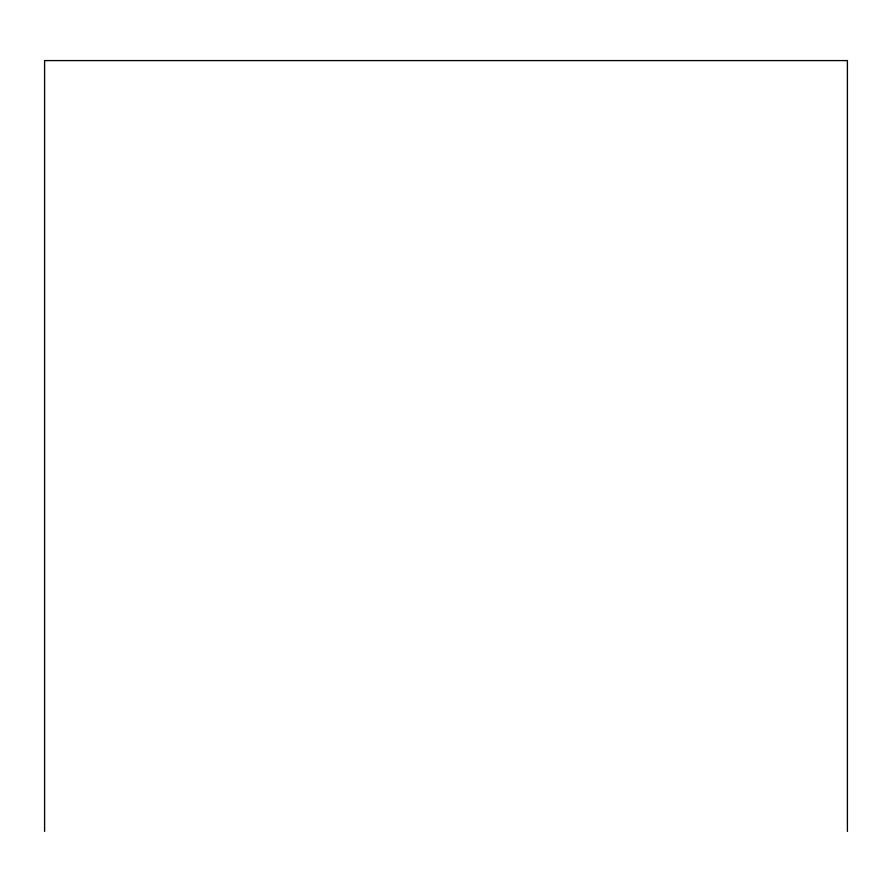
<?xml version="1.0" encoding="UTF-8"?>
<svg xmlns="http://www.w3.org/2000/svg" width="892" height="892" viewBox="0 0 892 892"><rect width="100%" height="100%" fill="white"/><g stroke="black" fill="none" stroke-linecap="round" stroke-linejoin="round"><path stroke-width="1.34" d="M847.4 831.411L847.4 60.589L44.6 60.589L44.6 831.411"/></g></svg>
